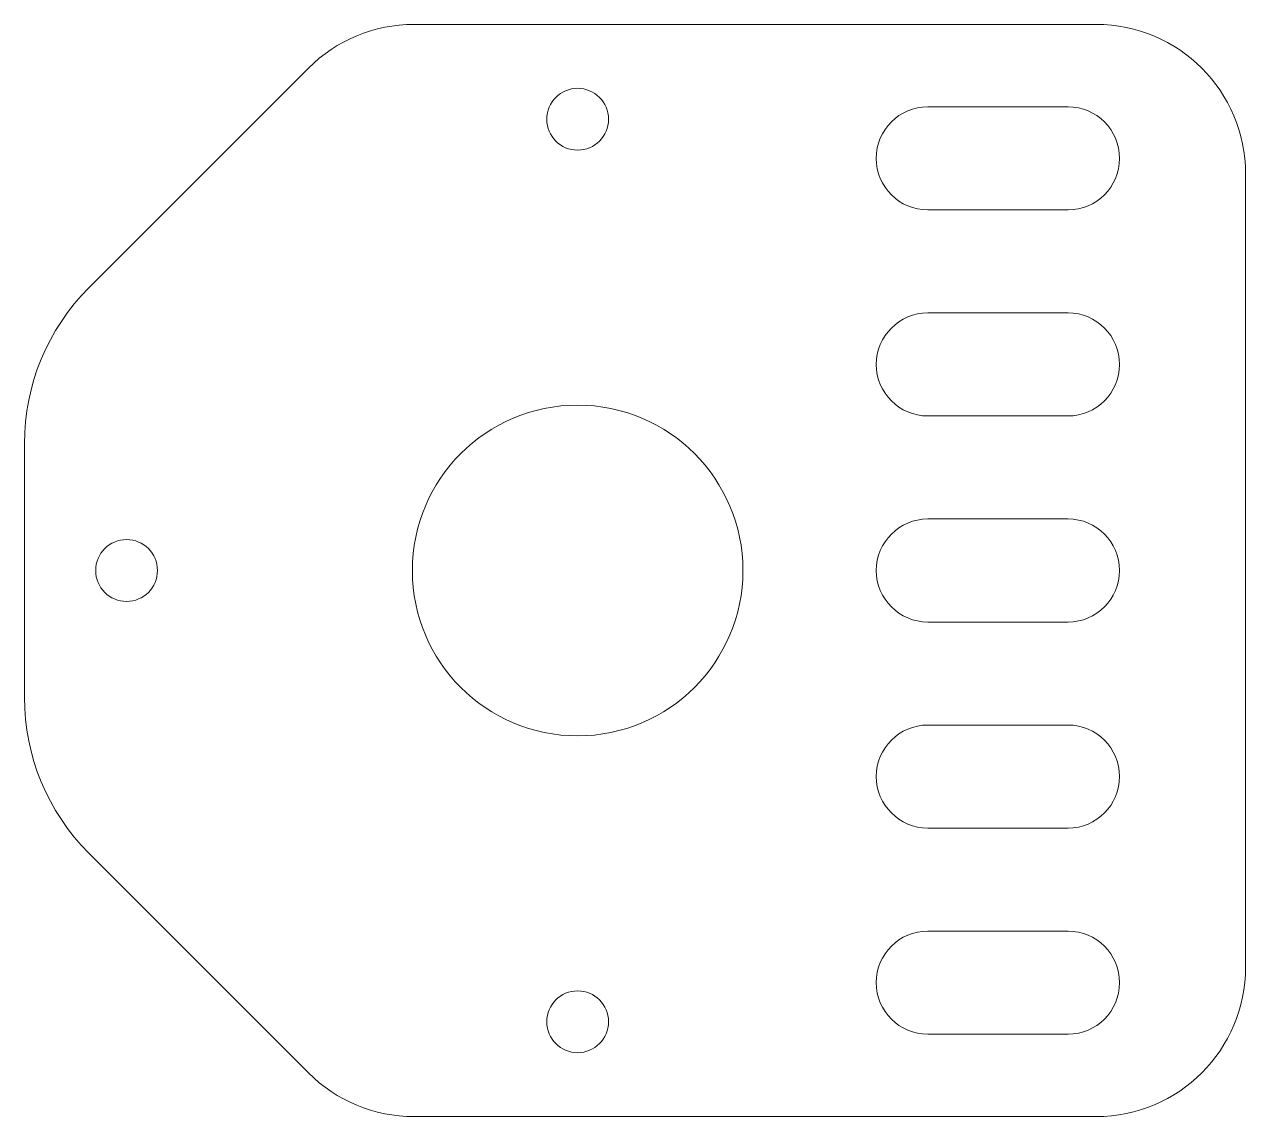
# Model space of a CAD drawing. Header units: millimetres. Extents: x -26.9 to 32.4, y -26.5 to 26.5.
import ezdxf

# ---------------------------------------------------------------- set-up
doc = ezdxf.new("R2010")
doc.units = ezdxf.units.MM

msp = doc.modelspace()

# ---------------------------------------------------------------- linework, layer by layer
at = {"color": 7, "linetype": 'Continuous', "lineweight": 15}
for p, q in [((25.18, 26.5), (-7.947, 26.5)), ((-13.073, 24.377), (-23.732, 13.718)), ((23.81, 22.5), (17, 22.5)), ((32.43, -19.25), (32.43, 19.25)), ((17, 17.5), (23.81, 17.5)), ((23.81, 12.5), (17, 12.5)), ((17, 7.5), (23.81, 7.5)), ((-26.86, 6.166), (-26.86, -6.166)), ((23.81, 2.5), (17, 2.5)), ((17, -2.5), (23.81, -2.5)), ((23.81, -7.5), (17, -7.5)), ((17, -12.5), (23.81, -12.5)), ((-23.732, -13.718), (-13.073, -24.377)), ((23.81, -17.5), (17, -17.5)), ((17, -22.5), (23.81, -22.5)), ((-7.947, -26.5), (25.18, -26.5))]:
    msp.add_line(p, q, dxfattribs=at)
for centre, radius in [((0, 21.9), 1.5), ((0, 0), 8.025), ((-21.9, 0), 1.5), ((0, -21.9), 1.5)]:
    msp.add_circle(centre, radius, dxfattribs=at)
for centre, radius, start, end in [((-7.947, 19.25), 7.25, 90, 135), ((25.18, 19.25), 7.25, 0, 90), ((17, 20), 2.5, 90, 270), ((23.81, 20), 2.5, 270, 90), ((-16.18, 6.166), 10.68, 135, 180), ((17, 10), 2.5, 90, 270), ((23.81, 10), 2.5, 270, 90), ((17, 0), 2.5, 90, 270), ((23.81, 0), 2.5, 270, 90), ((-16.18, -6.166), 10.68, 180, 225), ((17, -10), 2.5, 90, 270), ((23.81, -10), 2.5, 270, 90), ((17, -20), 2.5, 90, 270), ((23.81, -20), 2.5, 270, 90), ((25.18, -19.25), 7.25, 270, 0), ((-7.947, -19.25), 7.25, 225, 270)]:
    msp.add_arc(centre, radius, start, end, dxfattribs=at)

doc.saveas('drawing.dxf')
